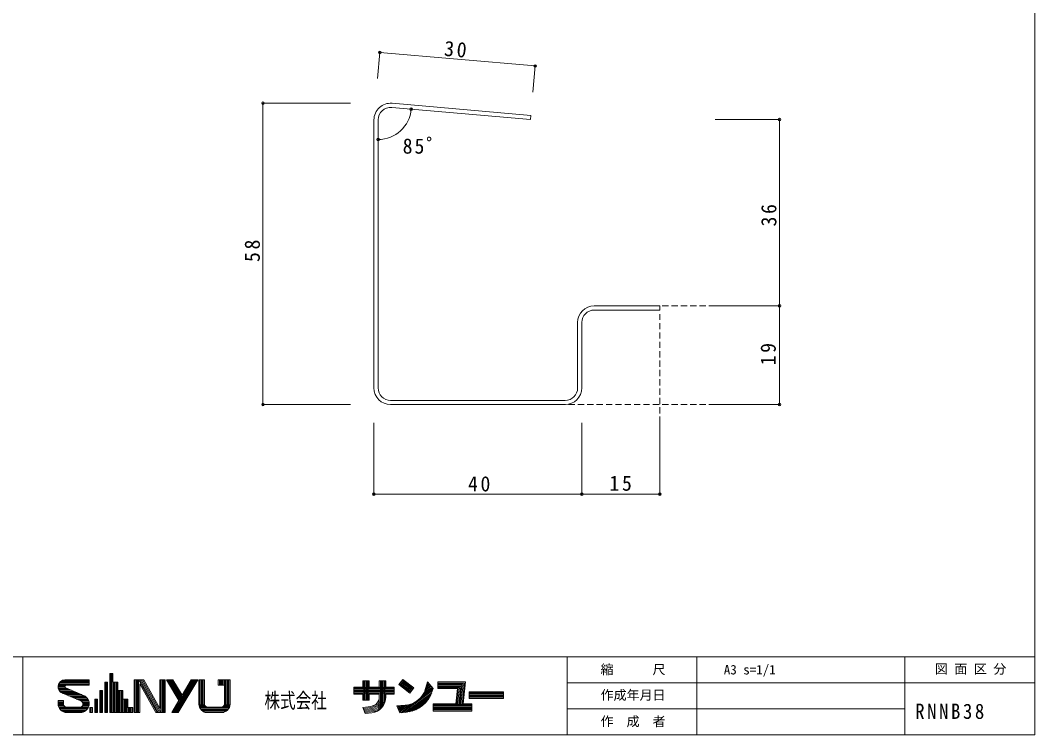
# Model space of a CAD drawing. Units: millimetres on the paper, enlarged 10 times, with parts at other scales. Extents: x -2060 to 1861, y -4765 to 1286.
# Drawn here: x -92 to 1861, y -4765 to -3390 of the extents above; entities that cross this region are included whole.
import ezdxf
from ezdxf.enums import TextEntityAlignment as Align

# ---------------------------------------------------------------- set-up
doc = ezdxf.new("R2010")
doc.units = ezdxf.units.MM
doc.header["$LTSCALE"] = 10
doc.header["$PDMODE"] = 32
doc.header["$PDSIZE"] = 5
doc.linetypes.add('DASHED1', pattern=[1.8, 1.2, -0.6])
for name, color, linetype, lineweight in [('7-3_下地２', 5, 'Continuous', 18), ('7-6_寸法', 4, 'Continuous', 18), ('E-0_図面枠', 4, 'Continuous', 18)]:
    doc.layers.add(name, color=color, linetype=linetype, lineweight=lineweight)
doc.layers.add('E-2_文字1', color=7, linetype='Continuous')
doc.layers.add('E-3_文字2', color=7, linetype='Continuous')
doc.styles.add('ＭＳ ゴシック', font='')
doc.styles.get('ＭＳ ゴシック').set_extended_font_data('MS Gothic')

msp = doc.modelspace()

# ---------------------------------------------------------------- linework, layer by layer
at = {"layer": '7-3_下地２'}
for p, q in [((623.64, -3550.08), (890.62, -3573.44)), ((622.95, -3558.05), (889.93, -3581.41)), ((588.85, -3581.96), (588.85, -4097.96)), ((596.85, -3581.96), (596.85, -4097.96)), ((1138.85, -3939.96), (1012.85, -3939.96)), ((980.85, -3971.96), (980.85, -4097.96)), ((988.85, -3971.96), (988.85, -4097.96)), ((620.85, -4121.96), (956.85, -4121.96)), ((620.85, -4129.96), (956.85, -4129.96))]:
    msp.add_line(p, q, dxfattribs=at)
for points in [[(623.64, -3550.08), (890.62, -3573.44), (889.93, -3581.41)], [(1138.85, -3939.96), (1138.85, -3947.96), (1012.85, -3947.96)]]:
    msp.add_lwpolyline(points, dxfattribs=at)
for centre, radius, start, end in [((620.85, -3581.96), 32, 85, 180), ((620.85, -3581.96), 24, 85, 180), ((1012.85, -3971.96), 32, 90, 180), ((1012.85, -3971.96), 24, 90, 180), ((620.85, -4097.96), 32, 180, 270), ((620.85, -4097.96), 24, 180, 270), ((956.85, -4097.96), 32, 270, 0), ((956.85, -4097.96), 24, 270, 0)]:
    msp.add_arc(centre, radius, start, end, dxfattribs=at)
at = {"layer": '7-6_寸法'}
for p, q in [((600.09, -3452.12), (595.7, -3502.34)), ((600.09, -3452.12), (898.95, -3478.26)), ((898.95, -3478.26), (894.55, -3528.49)), ((375.24, -3549.96), (543.74, -3549.96)), ((375.24, -4129.96), (375.24, -3549.96)), ((1369.3, -3581.41), (1245.51, -3581.41)), ((1369.3, -3939.96), (1245.51, -3939.96)), ((1369.3, -3939.96), (1245.51, -3939.96)), ((1369.3, -3939.96), (1245.51, -3939.96)), ((1369.3, -3939.96), (1245.51, -3939.96)), ((375.24, -4129.96), (543.74, -4129.96)), ((375.24, -4129.96), (543.74, -4129.96)), ((375.24, -4129.96), (543.74, -4129.96)), ((375.24, -4129.96), (543.74, -4129.96)), ((1369.3, -4129.96), (1245.51, -4129.96)), ((588.85, -4302.37), (588.85, -4164.82)), ((588.85, -4302.37), (588.85, -4165)), ((988.85, -4302.37), (988.85, -4165)), ((1138.85, -4302.37), (1138.85, -4165))]:
    msp.add_line(p, q, dxfattribs=at)
at = {"layer": '7-6_寸法', "linetype": 'DASHED1'}
for p, q in [((1245.51, -3939.96), (1138.85, -3939.96)), ((1138.85, -4165), (1138.85, -3955.96)), ((1245.51, -4129.96), (956.85, -4129.96))]:
    msp.add_line(p, q, dxfattribs=at)
at = {"layer": '7-6_寸法'}
for points in [[(1369.3, -4129.96), (1369.3, -3939.96), (1369.3, -3581.41)], [(588.85, -4302.37), (988.85, -4302.37), (1138.85, -4302.37)]]:
    msp.add_lwpolyline(points, dxfattribs=at)
msp.add_arc((596.85, -3555.76), 64, 270, 355, dxfattribs=at)
for p in [(600.09, -3452.12), (898.95, -3478.26), (375.24, -3549.96), (660.61, -3561.34), (1369.3, -3581.41), (596.85, -3619.77), (1369.3, -3939.96), (375.24, -4129.96), (1369.3, -4129.96), (588.85, -4302.37), (588.85, -4302.37), (988.85, -4302.37), (1138.85, -4302.37)]:
    msp.add_point(p, dxfattribs=at)
at = {"layer": 'E-0_図面枠', "color": 7}
for p, q in [((1860.62, -4765.3), (1860.62, -2015.3)), ((1860.62, -4715.3), (1860.62, -4715.3))]:
    msp.add_line(p, q, dxfattribs=at)
at = {"layer": 'E-0_図面枠'}
for p, q in [((-2034.38, -4615.3), (1860.62, -4615.3)), ((-86.88, -4615.3), (-86.88, -4765.3)), ((960.62, -4765.3), (960.62, -4615.3)), ((1210.62, -4765.3), (1210.62, -4615.3)), ((1610.62, -4765.3), (1610.62, -4615.3)), ((-16.53, -4665.02), (40.75, -4665.02)), ((-14.58, -4662.91), (40.75, -4662.91)), ((-11.31, -4660.8), (40.75, -4660.8)), ((-5.88, -4659.58), (40.75, -4659.58)), ((40.75, -4669.9), (40.75, -4659.58)), ((70.73, -4664.24), (76.17, -4664.24)), ((70.73, -4722.86), (70.73, -4664.24)), ((72.83, -4722.86), (72.83, -4664.24)), ((74.94, -4722.86), (74.94, -4664.24)), ((76.17, -4722.86), (76.17, -4664.24)), ((80.38, -4647.59), (86.38, -4647.59)), ((80.38, -4722.86), (80.38, -4647.59)), ((82.49, -4722.86), (82.49, -4647.59)), ((84.6, -4722.86), (84.6, -4647.59)), ((86.38, -4664.24), (86.38, -4647.59)), ((86.38, -4664.24), (96.04, -4664.24)), ((86.71, -4722.86), (86.71, -4664.24)), ((88.82, -4722.86), (88.82, -4664.24)), ((90.93, -4722.86), (90.93, -4664.24)), ((93.04, -4722.86), (93.04, -4664.24)), ((95.15, -4722.86), (95.15, -4664.24)), ((96.04, -4680.45), (96.04, -4664.24)), ((127.35, -4659.58), (145.66, -4659.58)), ((127.35, -4722.86), (127.35, -4659.58)), ((129.45, -4722.86), (129.45, -4659.58)), ((131.56, -4722.86), (131.56, -4659.58)), ((133.67, -4722.86), (133.67, -4659.58)), ((135.72, -4659.34), (171.4, -4722.86)), ((135.78, -4722.86), (135.78, -4659.58)), ((138.28, -4659.58), (173.82, -4722.86)), ((140.7, -4659.58), (176.24, -4722.86)), ((143.12, -4659.58), (177.8, -4721.34)), ((145.66, -4659.58), (176.64, -4714.73)), ((176.64, -4714.73), (176.64, -4659.58)), ((176.64, -4659.58), (187.3, -4659.58)), ((178.86, -4722.86), (178.86, -4659.58)), ((180.97, -4722.86), (180.97, -4659.58)), ((183.08, -4722.86), (183.08, -4659.58)), ((185.19, -4722.86), (185.19, -4659.58)), ((187.3, -4722.86), (187.3, -4659.58)), ((189.63, -4659.58), (202.02, -4659.58)), ((189.63, -4659.58), (213.4, -4699.63)), ((192.08, -4659.58), (215.92, -4699.74)), ((194.53, -4659.58), (217.15, -4697.68)), ((196.99, -4659.58), (218.38, -4695.61)), ((199.44, -4659.58), (219.6, -4693.55)), ((202.02, -4659.58), (219.6, -4689.19)), ((202.2, -4722.86), (239.76, -4659.58)), ((204.65, -4722.86), (242.22, -4659.58)), ((207.11, -4722.86), (244.67, -4659.58)), ((209.56, -4722.86), (247.12, -4659.58)), ((212.01, -4722.86), (249.58, -4659.58)), ((219.6, -4689.19), (237.18, -4659.58)), ((237.18, -4659.58), (249.58, -4659.58)), ((251.91, -4706.21), (251.91, -4659.58)), ((251.91, -4659.58), (262.57, -4659.58)), ((254.02, -4707.48), (254.02, -4659.58)), ((256.13, -4707.48), (256.13, -4659.58)), ((258.24, -4707.48), (258.24, -4659.58)), ((260.35, -4707.48), (260.35, -4659.58)), ((262.57, -4706.21), (262.57, -4659.58)), ((289.21, -4659.58), (311.86, -4659.58)), ((289.21, -4670.24), (289.21, -4659.58)), ((291.32, -4670.24), (291.32, -4659.58)), ((293.43, -4670.24), (293.43, -4659.58)), ((295.54, -4670.24), (295.54, -4659.58)), ((297.65, -4670.24), (297.65, -4659.58)), ((299.76, -4670.24), (299.76, -4659.58)), ((301.87, -4670.24), (301.87, -4659.58)), ((303.42, -4707.48), (303.42, -4659.58)), ((305.53, -4707.48), (305.53, -4659.58)), ((307.64, -4707.48), (307.64, -4659.58)), ((309.75, -4707.48), (309.75, -4659.58)), ((311.86, -4706.21), (311.86, -4659.58)), ((567.23, -4674.03), (567.23, -4661.5)), ((567.23, -4661.5), (579.75, -4661.5)), ((569.34, -4698.75), (569.34, -4661.5)), ((571.45, -4698.75), (571.45, -4661.5)), ((573.56, -4698.75), (573.56, -4661.5)), ((575.67, -4698.75), (575.67, -4661.5)), ((577.78, -4698.75), (577.78, -4661.5)), ((579.75, -4674.03), (579.75, -4661.5)), ((599.2, -4661.5), (611.72, -4661.5)), ((599.2, -4674.03), (599.2, -4661.5)), ((601.31, -4715.6), (601.31, -4661.5)), ((603.42, -4713.54), (603.42, -4661.5)), ((605.53, -4711.02), (605.53, -4661.5)), ((607.64, -4707.8), (607.64, -4661.5)), ((609.75, -4703.31), (609.75, -4661.5)), ((611.72, -4674.03), (611.72, -4661.5)), ((636.72, -4668.79), (644.35, -4658.87)), ((639.29, -4665.45), (660.71, -4681.93)), ((640.57, -4663.78), (662, -4680.26)), ((641.86, -4662.11), (663.28, -4678.59)), ((643.15, -4660.43), (664.57, -4676.91)), ((644.35, -4658.87), (665.78, -4675.35)), ((688.29, -4676.66), (692.14, -4663.81)), ((691.01, -4667.59), (693.69, -4665.62)), ((692.14, -4663.81), (702.64, -4676.06)), ((711.5, -4676.33), (711.5, -4663.81)), ((711.5, -4663.81), (765.2, -4663.81)), ((711.5, -4665.92), (762.85, -4665.92)), ((758.36, -4707.18), (762.85, -4665.92)), ((760.61, -4706), (765.2, -4663.81)), ((960.62, -4665.3), (1860.62, -4665.3)), ((-19.2, -4673.46), (-5.79, -4673.46)), ((-19.09, -4671.35), (-5.51, -4671.35)), ((-18.97, -4675.57), (-3.66, -4675.57)), ((-18.64, -4669.24), (40.75, -4669.24)), ((-18.4, -4677.67), (1.42, -4677.67)), ((-17.82, -4667.13), (40.75, -4667.13)), ((-17.42, -4679.78), (6.51, -4679.78)), ((-15.93, -4681.89), (11.59, -4681.89)), ((-13.64, -4684), (16.68, -4684)), ((-10.87, -4685.56), (24.46, -4700.21)), ((-4.13, -4675.37), (30.07, -4689.56)), ((-3.3, -4669.9), (40.75, -4669.9)), ((61.07, -4722.86), (61.07, -4680.45)), ((61.07, -4680.45), (66.51, -4680.45)), ((63.18, -4722.86), (63.18, -4680.45)), ((65.29, -4722.86), (65.29, -4680.45)), ((66.51, -4722.86), (66.51, -4680.45)), ((96.04, -4680.45), (105.7, -4680.45)), ((97.26, -4722.86), (97.26, -4680.45)), ((99.37, -4722.86), (99.37, -4680.45)), ((101.48, -4722.86), (101.48, -4680.45)), ((103.59, -4722.86), (103.59, -4680.45)), ((105.7, -4696.66), (105.7, -4680.45)), ((138, -4722.86), (138, -4667.7)), ((138, -4667.7), (168.98, -4722.86)), ((289.21, -4670.24), (301.2, -4670.24)), ((301.2, -4706.21), (301.2, -4670.24)), ((550.42, -4674.03), (567.23, -4674.03)), ((550.42, -4687.21), (550.42, -4674.03)), ((550.42, -4674.55), (627.87, -4674.55)), ((550.42, -4676.66), (627.87, -4676.66)), ((550.42, -4678.77), (627.87, -4678.77)), ((550.42, -4680.88), (627.87, -4680.88)), ((550.42, -4682.99), (627.87, -4682.99)), ((550.42, -4685.1), (627.87, -4685.1)), ((579.75, -4674.03), (599.2, -4674.03)), ((611.72, -4674.03), (627.87, -4674.03)), ((627.87, -4687.21), (627.87, -4674.03)), ((636.72, -4668.79), (658.14, -4685.27)), ((638, -4667.12), (659.43, -4683.6)), ((644.44, -4722.65), (701.14, -4681.09)), ((648.45, -4722.32), (699.99, -4684.54)), ((658.14, -4685.27), (665.78, -4675.35)), ((675.83, -4697.02), (702.14, -4677.74)), ((682.08, -4689.83), (701.96, -4675.26)), ((684.92, -4685.13), (700.58, -4673.65)), ((686.74, -4681.18), (699.2, -4672.05)), ((687.99, -4677.65), (697.83, -4670.44)), ((689, -4674.3), (696.45, -4668.83)), ((690, -4670.94), (695.07, -4667.23)), ((701.1, -4681.22), (702.64, -4676.06)), ((711.5, -4668.03), (760.5, -4668.03)), ((711.5, -4670.14), (758.15, -4670.14)), ((711.5, -4672.25), (755.8, -4672.25)), ((711.5, -4674.36), (753.45, -4674.36)), ((711.5, -4676.33), (749.91, -4676.33)), ((746.69, -4706), (749.91, -4676.33)), ((747.75, -4707.18), (751.21, -4675.41)), ((749.88, -4707.18), (753.45, -4674.36)), ((752, -4707.18), (755.8, -4672.25)), ((754.12, -4707.18), (758.15, -4670.14)), ((756.24, -4707.18), (760.5, -4668.03)), ((772.15, -4695.78), (772.15, -4682.6)), ((772.15, -4682.6), (838.07, -4682.6)), ((772.15, -4684.18), (838.07, -4684.18)), ((838.07, -4695.78), (838.07, -4682.6)), ((-19.2, -4699.55), (-8.88, -4699.55)), ((-19.2, -4705.54), (-19.2, -4699.55)), ((-19.19, -4700.88), (-8.87, -4700.88)), ((-19.19, -4702.99), (-8.87, -4702.99)), ((-19.19, -4705.1), (-8.87, -4705.1)), ((-9.53, -4686.11), (21.76, -4686.11)), ((-8.88, -4705.87), (-8.88, -4699.55)), ((-4.44, -4688.22), (26.85, -4688.22)), ((0.64, -4690.33), (31.69, -4690.33)), ((5.73, -4692.44), (34.74, -4692.44)), ((10.81, -4694.55), (36.81, -4694.55)), ((15.89, -4696.66), (38.29, -4696.66)), ((20.98, -4698.77), (39.37, -4698.77)), ((25.82, -4700.88), (40.11, -4700.88)), ((27.87, -4702.99), (40.56, -4702.99)), ((28.66, -4705.1), (40.74, -4705.1)), ((51.41, -4696.66), (56.85, -4696.66)), ((51.41, -4722.86), (51.41, -4696.66)), ((53.52, -4722.86), (53.52, -4696.66)), ((55.63, -4722.86), (55.63, -4696.66)), ((56.85, -4722.86), (56.85, -4696.66)), ((105.7, -4696.66), (115.36, -4696.66)), ((105.7, -4722.86), (105.7, -4696.66)), ((107.81, -4722.86), (107.81, -4696.66)), ((109.92, -4722.86), (109.92, -4696.66)), ((112.02, -4722.86), (112.02, -4696.66)), ((114.13, -4722.86), (114.13, -4696.66)), ((115.36, -4712.87), (115.36, -4696.66)), ((199.62, -4722.86), (213.4, -4699.63)), ((550.42, -4687.21), (567.23, -4687.21)), ((567.23, -4698.75), (567.23, -4687.21)), ((567.23, -4698.75), (579.75, -4698.75)), ((579.75, -4687.21), (599.2, -4687.21)), ((579.75, -4698.75), (579.75, -4687.21)), ((594.13, -4705.14), (606.36, -4703.62)), ((596.02, -4702.78), (606.1, -4701.52)), ((598.14, -4716.5), (598.14, -4698.57)), ((599.2, -4692.5), (599.2, -4687.21)), ((599.2, -4716.5), (599.2, -4692.52)), ((611.72, -4687.21), (627.87, -4687.21)), ((611.72, -4692.45), (611.72, -4687.21)), ((640.43, -4722.97), (667.7, -4702.98)), ((652.51, -4721.96), (698.48, -4688.27)), ((657.05, -4721.25), (696.44, -4692.38)), ((662.44, -4719.91), (693.54, -4697.12)), ((669.76, -4717.17), (688.71, -4703.27)), ((772.15, -4686.29), (838.07, -4686.29)), ((772.15, -4688.4), (838.07, -4688.4)), ((772.15, -4690.51), (838.07, -4690.51)), ((772.15, -4692.62), (838.07, -4692.62)), ((772.15, -4694.73), (838.07, -4694.73)), ((772.15, -4695.78), (838.07, -4695.78)), ((-19.12, -4707.21), (-8.74, -4707.21)), ((-18.78, -4709.32), (-7.92, -4709.32)), ((-18.17, -4711.42), (-5.9, -4711.42)), ((-17.25, -4713.53), (38.8, -4713.53)), ((-15.95, -4715.64), (37.5, -4715.64)), ((-14.16, -4717.75), (35.72, -4717.75)), ((-11.62, -4719.86), (33.18, -4719.86)), ((-7.36, -4721.97), (28.91, -4721.97)), ((-2.21, -4712.53), (23.12, -4712.53)), ((-1.88, -4722.86), (24.87, -4722.86)), ((26.02, -4711.42), (39.72, -4711.42)), ((27.95, -4709.32), (40.33, -4709.32)), ((28.68, -4707.21), (40.67, -4707.21)), ((41.75, -4722.86), (41.75, -4712.87)), ((41.75, -4712.87), (47.19, -4712.87)), ((41.75, -4722.86), (47.19, -4722.86)), ((43.51, -4722.86), (43.51, -4712.87)), ((45.62, -4722.86), (45.62, -4712.87)), ((47.19, -4722.86), (47.19, -4712.87)), ((51.41, -4722.86), (56.85, -4722.86)), ((61.07, -4722.86), (66.51, -4722.86)), ((70.73, -4722.86), (76.17, -4722.86)), ((80.38, -4722.86), (125.01, -4722.86)), ((115.36, -4712.87), (125.01, -4712.87)), ((116.24, -4722.86), (116.24, -4712.87)), ((118.35, -4722.86), (118.35, -4712.87)), ((120.46, -4722.86), (120.46, -4712.87)), ((122.57, -4722.86), (122.57, -4712.87)), ((124.68, -4722.86), (124.68, -4712.87)), ((125.01, -4722.86), (125.01, -4712.87)), ((127.35, -4722.86), (138, -4722.86)), ((168.98, -4722.86), (187.3, -4722.86)), ((199.62, -4722.86), (212.01, -4722.86)), ((251.91, -4706.43), (252.13, -4706.43)), ((251.96, -4707.48), (262.71, -4707.48)), ((252.26, -4709.59), (263.62, -4709.59)), ((252.84, -4711.7), (266.17, -4711.7)), ((253.75, -4713.81), (310.02, -4713.81)), ((255.04, -4715.92), (308.73, -4715.92)), ((256.84, -4718.03), (306.93, -4718.03)), ((259.44, -4720.14), (304.33, -4720.14)), ((264.1, -4722.25), (299.68, -4722.25)), ((268.56, -4712.2), (295.21, -4712.2)), ((268.56, -4722.86), (295.21, -4722.86)), ((297.6, -4711.7), (310.93, -4711.7)), ((300.15, -4709.59), (311.51, -4709.59)), ((301.06, -4707.48), (311.81, -4707.48)), ((567.74, -4712.67), (582.98, -4710.78)), ((567.74, -4712.67), (571.84, -4724.78)), ((568.43, -4714.71), (606.25, -4710.01)), ((569.12, -4716.75), (604.47, -4712.35)), ((569.81, -4718.79), (602.22, -4714.76)), ((570.5, -4720.83), (599.29, -4717.25)), ((571.19, -4722.87), (595.1, -4719.9)), ((571.84, -4724.78), (584.66, -4723.19)), ((583.05, -4710.77), (606.88, -4707.8)), ((591.23, -4707.62), (606.62, -4705.71)), ((632.82, -4709.95), (648.67, -4708.67)), ((632.82, -4709.95), (638.42, -4723.14)), ((633.76, -4712.17), (637.27, -4709.59)), ((634.61, -4714.16), (641.28, -4709.27)), ((635.45, -4716.16), (645.3, -4708.94)), ((636.3, -4718.15), (649.31, -4708.62)), ((637.15, -4720.14), (653.62, -4708.07)), ((638, -4722.14), (658.96, -4706.77)), ((638.42, -4723.14), (651.58, -4722.07)), ((702.61, -4719.84), (702.61, -4706)), ((702.61, -4706), (746.69, -4706)), ((702.61, -4707.18), (777.09, -4707.18)), ((702.61, -4709.29), (777.09, -4709.29)), ((702.61, -4711.4), (777.09, -4711.4)), ((702.61, -4713.51), (777.09, -4713.51)), ((702.61, -4715.62), (777.09, -4715.62)), ((702.61, -4717.73), (777.09, -4717.73)), ((702.61, -4719.84), (777.09, -4719.84)), ((760.61, -4706), (777.09, -4706)), ((777.09, -4719.84), (777.09, -4706)), ((960.62, -4715.3), (1610.62, -4715.3))]:
    msp.add_line(p, q, dxfattribs=at)
at = {"layer": 'E-0_図面枠', "color": 7}
msp.add_lwpolyline([(-2034.38, -2015.3), (-2034.38, -4765.3), (1860.62, -4765.3)], dxfattribs=at)
at = {"layer": 'E-0_図面枠'}
for centre, radius, start, end in [((-5.7, -4673.08), 13.5, 90.76968, 251.60579), ((-3.04, -4672.75), 2.84, 92.62549, 247.52919), ((645.93, -4664.75), 44, 273.5696, 344.30289), ((645.89, -4664.72), 57.62, 273.9684, 344.73839), ((22.44, -4706.22), 6.32, 267.5421, 69.85329), ((23.44, -4705.55), 17.31, 269.93188, 67.46921), ((580.69, -4692.41), 18.51, 277.12369, 0.28418), ((580.69, -4692.41), 31.04, 277.45369, 359.92859), ((-1.88, -4705.54), 17.32, 179.99979, 270.00009), ((-2.21, -4705.87), 6.66, 179.99979, 270.00009), ((268.56, -4706.21), 16.65, 179.99979, 270.00009), ((268.56, -4706.21), 6, 179.99979, 270.00009), ((295.21, -4706.21), 6, 270.00009, 0), ((295.21, -4706.21), 16.65, 270.00009, 0)]:
    msp.add_arc(centre, radius, start, end, dxfattribs=at)

# ---------------------------------------------------------------- texts
at = {"layer": '7-6_寸法', "color": 7, "char_height": 29.33, "attachment_point": 7, "style": 'ＭＳ ゴシック'}
for s, insert, rotation in [('\\T1.27;\\W0.95;30', (723, -3459.07), 355), ('\\T1.27;\\W0.95;36', (1363.87, -3787.1), 90), ('\\T1.27;\\W0.95;58', (369.65, -3855.49), 90), ('\\T1.27;\\W0.95;19', (1362.6, -4054.33), 90)]:
    msp.add_mtext(s, dxfattribs=dict(at, insert=insert, rotation=rotation))
for s, insert in [('\\T1.2;\\W0.95;85゜', (644.16, -3647.46)), ('\\T1.27;\\W0.95;40', (769.87, -4297.51)), ('\\T1.27;\\W0.95;15', (1042.17, -4296.24))]:
    msp.add_mtext(s, dxfattribs=dict(at, insert=insert))
at = {"layer": 'E-0_図面枠', "color": 7, "style": 'ＭＳ ゴシック', "width": 0.75}
msp.add_text('株式会社', height=29.33, dxfattribs=at).set_placement((378.02, -4723.04), align=Align.BOTTOM_LEFT)
at = {"layer": 'E-2_文字1', "style": 'ＭＳ ゴシック'}
for s, p in [('縮\u3000\u3000\u3000尺', (1025.05, -4654.28)), ('図 面 区 分', (1668.5, -4653.46)), ('作成年月日', (1025.05, -4703.55)), ('作\u3000成\u3000者', (1025.05, -4754.28))]:
    msp.add_text(s, height=18.33, dxfattribs=at).set_placement(p, align=Align.BOTTOM_LEFT)
at = {"layer": 'E-3_文字2', "style": 'ＭＳ ゴシック'}
msp.add_text('A3 s=1/1', height=18.33, dxfattribs=at).set_placement((1262.22, -4654.81), align=Align.BOTTOM_LEFT)
at = {"layer": 'E-3_文字2', "insert": (1630.59, -4735.31), "char_height": 29.33, "attachment_point": 7, "style": 'ＭＳ ゴシック'}
msp.add_mtext('\\T1.28;\\W0.9;RNNB38', dxfattribs=at)

doc.saveas('drawing.dxf')
